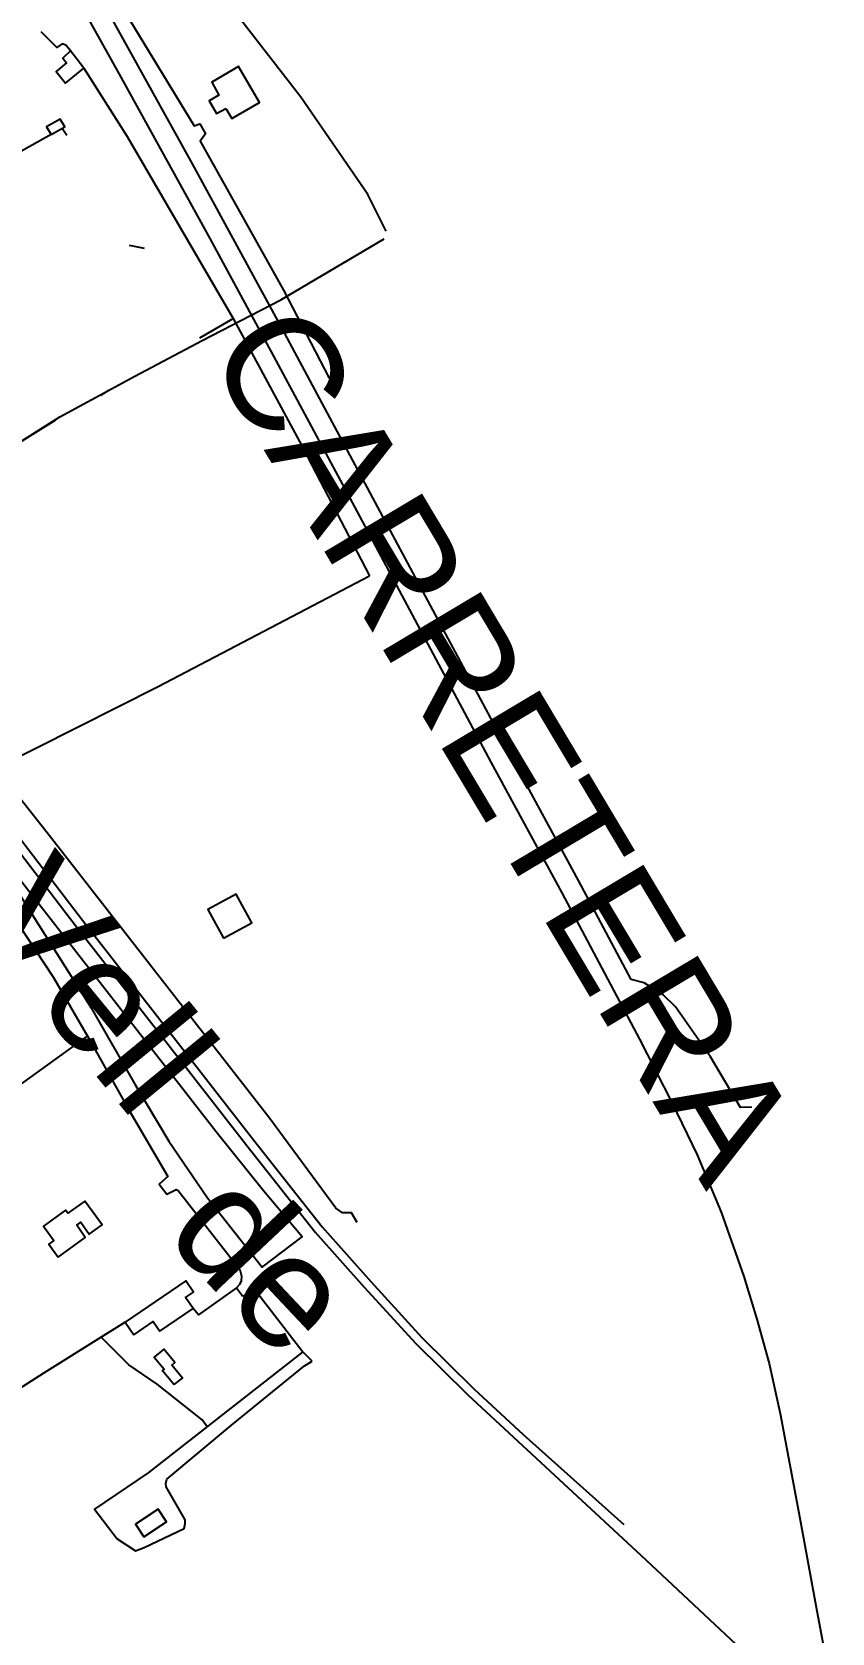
# Model space of a CAD drawing. Header units: millimetres. Extents: x 487814 to 495125, y 4392873 to 4398925.
# Drawn here: x 493762 to 494039, y 4395164 to 4395719 of the extents above; entities that cross this region are included whole.
import ezdxf

# ---------------------------------------------------------------- set-up
doc = ezdxf.new("R2010")
doc.units = ezdxf.units.MM
doc.linetypes.add('Tramo_BT__380_A_E_Tr', pattern=[2, 1, 1])
for name, color, linetype in [('Cartografia_Base', 8, 'Continuous'), ('Texto_Cartografia_Territorial', 7, 'Continuous'), ('Tramo_BT__380_A_E_Trazado', 10, 'Tramo_BT__380_A_E_Tr')]:
    doc.layers.add(name, color=color, linetype=linetype)
doc.styles.get("Standard").update_dxf_attribs({"font": 'arial.ttf'})

msp = doc.modelspace()

# ---------------------------------------------------------------- linework, layer by layer
at = {"layer": 'Cartografia_Base'}
for p, q in [((493772.42, 4395685.56, 97.5), (493773.96, 4395683.07, 97.5)), ((493795.6, 4395644.99, 96.12), (493800.81, 4395643.99, 96.09)), ((493820.07, 4395612.89, 96.49), (493831.63, 4395619.64, 95.89)), ((493788.4, 4395594.66, 96.09), (493785.64, 4395592.96, 95.89)), ((493733.98, 4395337.07, 95.54), (493781.12, 4395371.15, 95.72)), ((493794.22, 4395272.09, 95.11), (493785.84, 4395266.82, 95.11))]:
    msp.add_line(p, q, dxfattribs=at)
for points in [[(493225.99, 4396081.46, 109.32), (493239.39, 4396071.25, 109.32), (493244.06, 4396067.45, 109.18), (493248.95, 4396063.19, 108.87), (493264.01, 4396049.45, 108.71), (493293.71, 4396020.97, 108.18), (493321.63, 4395990.77, 107.45), (493342.11, 4395967.05, 107.13), (493366.88, 4395937.12, 106.39), (493388.24, 4395910.6, 105.51), (493469.96, 4395811.36, 104.75), (493546.92, 4395717.28, 102.74), (493602.72, 4395645.95, 101.53), (493658.21, 4395571.91, 100.32), (493693.84, 4395519.72, 99.52), (493734.98, 4395464.34, 98.71), (493777.05, 4395409.43, 97.51), (493836.33, 4395333.29, 96.3), (493860.16, 4395303.13, 95.9), (493877.02, 4395284.15, 95.49), (493894.85, 4395264.69, 95.09), (493912.92, 4395246.87, 94.89), (493972.83, 4395191.4, 94.04), (494013.05, 4395153.78, 93.84)], [(494011.32, 4395346.5, 92.2), (494007.39, 4395346.37, 92.2), (493996.96, 4395363.89, 92.8), (493984.86, 4395381.26, 93.6), (493980.52, 4395385.44, 94.4), (493973.99, 4395389.56, 94.8), (493969.48, 4395390.76, 95.03), (493951.25, 4395425.03, 94.68), (493930.45, 4395463.35, 95.02), (493848.57, 4395616.15, 96.03), (493817.49, 4395673.12, 96.23), (493694.96, 4395894.16, 99.26), (493679.25, 4395921.64, 99.61), (493672.38, 4395932.56, 99.78), (493667.06, 4395940.37, 100.17), (493654.05, 4395958.33, 100.85), (493645.85, 4395968.98, 101.2), (493635.7, 4395981.3, 101.39), (493628.66, 4395989.24, 101.73), (493633.29, 4395997.5, 101.76)], [(493337.79, 4395976.56, 105), (493344.41, 4395968.98, 105), (493369.21, 4395939, 105.04), (493390.58, 4395912.49, 105.08), (493566.89, 4395696.62, 101.94), (493605.09, 4395647.78, 100.26), (493660.65, 4395573.65, 100), (493696.28, 4395521.46, 97.21), (493737.39, 4395466.13, 97.13), (493779.42, 4395411.27, 95), (493838.64, 4395335.2, 95.71), (493862.46, 4395305.05, 95), (493879.26, 4395286.15, 95), (493897.01, 4395266.77, 95), (493915.01, 4395249.02, 94.14), (493932.11, 4395233.11, 94.14), (493966.99, 4395201.97, 94.89)], [(493884.66, 4395649.91, 97.8), (493878.22, 4395662.56, 97.65), (493855.02, 4395696.31, 97.24), (493832.7, 4395725.08, 97.04), (493809.72, 4395755.9, 97.04), (493788.08, 4395735.84, 97.24)], [(493769.22, 4395745.37, 96.84), (493792.1, 4395704.18, 96.43), (493823.5, 4395647.35, 96.03), (493845.55, 4395606.63, 96.03), (493873.7, 4395554.44, 95.63), (493920.92, 4395466, 95.02), (493945.48, 4395420.71, 94.68), (493960.38, 4395392.72, 94.99), (493972.34, 4395370.04, 95.21), (493983.57, 4395348.18, 95.6), (493992.36, 4395330.06, 95.74), (494000.67, 4395310.15, 96.13), (494008.5, 4395287.88, 96.99), (494012.96, 4395273.1, 97.04), (494017.25, 4395257.8, 97.51), (494021.06, 4395240.42, 98.04), (494027.97, 4395204.22, 99.11), (494033.21, 4395175.22, 99.78), (494039.05, 4395144.42, 99.6)], [(493788.08, 4395735.84, 97.24), (493788.03, 4395735.68, 97.24), (493818.07, 4395686.32, 96.84), (493820.06, 4395686.97, 96.84), (493822.06, 4395683.52, 96.84), (493820.22, 4395680.97, 96.84), (493849.06, 4395629.41, 96.64), (493864.83, 4395598.95, 96.03)], [(493775.24, 4395712.29, 98.71), (493773.66, 4395714.23, 98.71), (493772.34, 4395714.75, 98.71), (493770.48, 4395713.43, 98.71), (493765.06, 4395718.89, 98.31)], [(493775.24, 4395712.29, 96.6), (493772.6, 4395709.8, 96.61), (493773.83, 4395708.17, 96.59), (493770.25, 4395705.14, 96.6), (493773.53, 4395701.16, 96.55), (493779.91, 4395706.25, 96.53), (493775.24, 4395712.29, 96.6)], [(493829.02, 4395692.39, 96.11), (493831.1, 4395688.84, 96.08), (493840.69, 4395694.46, 95.97), (493833.41, 4395706.87, 96.07), (493824.27, 4395701.51, 96.18), (493826.66, 4395696.91, 96.14), (493823.32, 4395694.95, 96.18), (493825.89, 4395690.56, 96.15), (493829.02, 4395692.39, 96.11)], [(493779.91, 4395706.25, 96.7), (493794.91, 4395682.63, 96.09), (493831.63, 4395619.64, 95.89)], [(493768.53, 4395683.31, 99.32), (493773.25, 4395686.04, 99.32), (493771.71, 4395688.7, 99.32), (493766.99, 4395685.97, 99.32), (493768.53, 4395683.31, 99.32)], [(493768.53, 4395683.31, 97.5), (493747.67, 4395671.64, 97.1), (493739.75, 4395682.63, 97.1)], [(493831.63, 4395619.64, 95.89), (493854.62, 4395577.06, 95.95), (493878.8, 4395530.54, 95.14)], [(493749.4, 4395463.86, 95.72), (493805.59, 4395492.2, 94.98), (493878.8, 4395530.54, 95.14)], [(493874.55, 4395306.54, 93.92), (493872.66, 4395309.89, 93.76), (493869.47, 4395309.9, 93.64), (493867.13, 4395311.54, 93.7), (493844.23, 4395342.75, 93.79), (493767.14, 4395441.48, 94.52), (493749.4, 4395463.86, 95.72)], [(493728.45, 4395442.91, 97.13), (493730.87, 4395439.58, 97.13), (493735.7, 4395442.46, 96.73), (493769.33, 4395391.45, 95.72), (493781.12, 4395371.15, 95.72)], [(493797.52, 4395354.43, 94.53), (493809.32, 4395334.69, 94.53), (493822.7, 4395315.07, 94.32), (493841.61, 4395291.11, 94.73), (493855.5, 4395301.61, 94.53), (493842.07, 4395317.51, 93.92), (493825.64, 4395338.12, 94.12), (493747.75, 4395437.93, 96.55), (493746.6, 4395437.32, 96.55), (493782.47, 4395380.91, 94.73), (493797.52, 4395354.43, 94.53)], [(493828.26, 4395405.04, 94.15), (493838.09, 4395410.37, 94.22), (493832.7, 4395420.3, 94.3), (493822.87, 4395414.97, 94.29), (493828.26, 4395405.04, 94.15)], [(493781.12, 4395371.15, 95.72), (493795.45, 4395345.63, 95.92), (493809.01, 4395322.51, 95.92), (493805.99, 4395319.82, 95.92), (493808.64, 4395316.42, 96.12), (493811.91, 4395317.96, 95.92), (493812.55, 4395317.69, 95.92), (493833.91, 4395290.25, 96.53), (493834.51, 4395288.04, 96.53), (493834.37, 4395286.38, 96.53), (493833.76, 4395285.09, 96.53), (493832.75, 4395283.92, 96.53), (493834.9, 4395281.15, 96.53), (493839.13, 4395282.11, 96.53), (493839.62, 4395282.01, 96.53), (493840.59, 4395281.4, 96.53), (493855.7, 4395261.84, 95.92)], [(493770.98, 4395294.57, 94.85), (493780.36, 4395301.38, 94.81), (493777.5, 4395305.7, 94.77), (493778.79, 4395306.64, 94.76), (493781.77, 4395302.54, 94.8), (493786.18, 4395305.74, 94.78), (493780.19, 4395313.99, 94.71), (493774.37, 4395309.77, 94.73), (493773.58, 4395310.86, 94.72), (493765.92, 4395305.3, 94.75), (493769.5, 4395300.37, 94.8), (493767.71, 4395299.07, 94.81), (493770.98, 4395294.57, 94.85)], [(493797.17, 4395267.66, 95.01), (493803.9, 4395272.24, 95.01), (493806.17, 4395268.9, 95.02), (493817.75, 4395276.77, 95.01), (493815.16, 4395280.59, 95), (493817.83, 4395282.41, 95), (493815.17, 4395286.33, 94.99), (493794.22, 4395272.09, 95.01), (493797.17, 4395267.66, 95.01)], [(493832.75, 4395283.92, 95.32), (493819.62, 4395274.58, 95.11), (493817.75, 4395276.77, 95.32)], [(493785.84, 4395266.82, 95.11), (493766.19, 4395254.48, 95.11), (493719.78, 4395224.8, 95.52), (493685.74, 4395202.63, 95.72)], [(493822.58, 4395235.87, 95.24), (493820.85, 4395238.22, 95.09), (493805.32, 4395250.55, 95.09), (493795.53, 4395257.33, 95.09), (493785.84, 4395266.82, 95.11)], [(493859.03, 4395258.6, 95.53), (493855.7, 4395261.84, 95.11), (493802.2, 4395219.9, 95.32), (493783.54, 4395207.29, 95.52), (493791.49, 4395197.04, 95.32), (493797.78, 4395192.87, 95.32), (493800.75, 4395194.02, 95.32), (493814.62, 4395200.58, 95.32), (493815.02, 4395202.36, 95.32), (493815.01, 4395203.61, 95.32), (493808.4, 4395215.02, 95.32), (493808.32, 4395216.21, 95.32), (493808.68, 4395217.66, 95.32), (493831.01, 4395236.41, 94.91), (493856.36, 4395256.93, 94.91), (493859.03, 4395258.6, 95.53)], [(493811.21, 4395250.5, 96.92), (493814.11, 4395252.65, 96.92), (493810.33, 4395257.21, 96.92), (493811.42, 4395258.11, 96.92), (493807.63, 4395262.68, 96.92), (493804.28, 4395259.9, 96.92), (493807.7, 4395255.77, 96.92), (493807.19, 4395255.35, 96.92), (493811.21, 4395250.5, 96.92)], [(493800.72, 4395197.74, 95.11), (493808.52, 4395202.95, 95.1), (493805.6, 4395207.32, 95.1), (493797.8, 4395202.11, 95.1), (493800.72, 4395197.74, 95.11)]]:
    msp.add_polyline3d(points, dxfattribs=at)
at = {"layer": 'Tramo_BT__380_A_E_Trazado', "flags": 128}
for points in [[(493697.66, 4395539.58), (493698.15, 4395538.94), (493727.11, 4395558.6), (493753.37, 4395573.99), (493771.63, 4395585.52), (493797.57, 4395599.63), (493820.87, 4395612), (493848.09, 4395626.11), (493883.96, 4395647.26)], [(493697.66, 4395539.58), (493698.15, 4395538.94), (493727.11, 4395558.6), (493753.37, 4395573.99), (493770.15, 4395584.58)], [(493697.66, 4395539.58), (493698.15, 4395538.94), (493727.11, 4395558.6), (493753.37, 4395573.99), (493770.15, 4395584.58)]]:
    msp.add_lwpolyline(points, dxfattribs=at)

# ---------------------------------------------------------------- texts
at = {"layer": 'Texto_Cartografia_Territorial'}
for s, rotation, p in [('CARRETERA', -59.1785, (493821.78, 4395608.31)), ('Vell', -50.6226, (493739.29, 4395411.87)), ('de', -46.7308, (493807.12, 4395302.13))]:
    msp.add_text(s, height=39.37, rotation=rotation, dxfattribs=at).set_placement(p)

doc.saveas('drawing.dxf')
